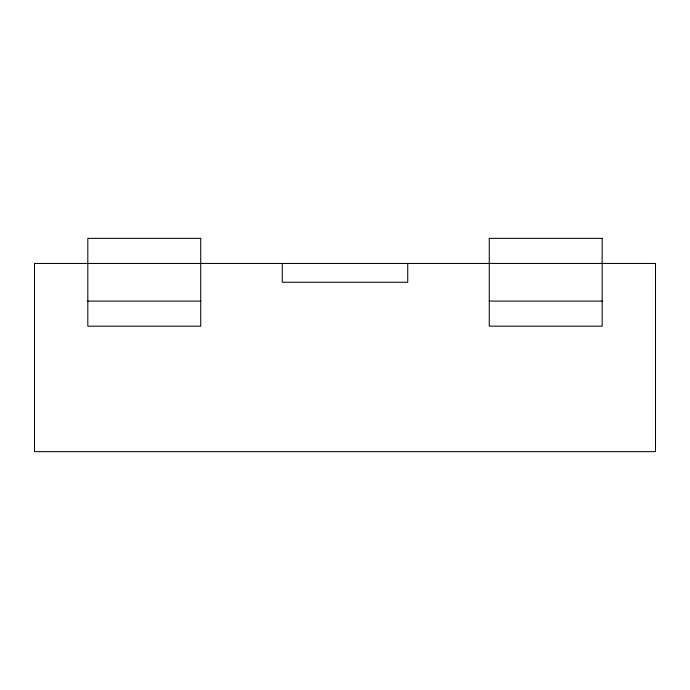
<?xml version="1.0" encoding="UTF-8"?>
<svg xmlns="http://www.w3.org/2000/svg" width="690" height="690" viewBox="0 0 690 690"><rect width="100%" height="100%" fill="white"/><g stroke="black" fill="none" stroke-linecap="round" stroke-linejoin="round"><path stroke-width="1.03" d="M87.82 301.09L200.73 301.09M489.27 301.09L602.18 301.09M407.73 263.451L407.73 282.27L282.27 282.27L282.27 263.451M200.73 238.361L87.82 238.361L87.82 326.18L200.73 326.18L200.73 238.361M602.18 238.361L489.27 238.361L489.27 326.18L602.18 326.18L602.18 238.361M655.5 263.451L34.5 263.451L34.5 451.639L655.5 451.639L655.5 263.451"/></g></svg>
